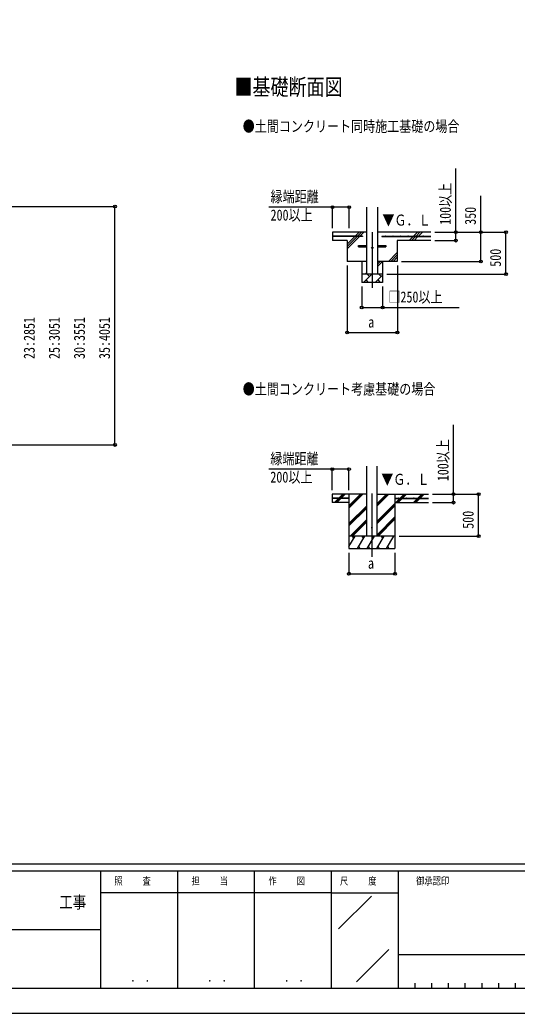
# Model space of a CAD drawing. Units: millimetres, scale not verified. Extents: x -16820 to 16820, y -11880 to 11880.
# Drawn here: x 4216 to 10164, y -11880 to 0 of the extents above; entities that cross this region are included whole.
import ezdxf
from ezdxf.enums import TextEntityAlignment as Align

# ---------------------------------------------------------------- set-up
doc = ezdxf.new("R2010")
doc.units = ezdxf.units.MM
doc.header["$LTSCALE"] = 50
for name, color, linetype in [('0-2_USER1', 3, 'Continuous'), ('0-3_YKK_12', 2, 'Continuous'), ('0-4_YKK_13', 4, 'Continuous'), ('0-5_YKK_A1', 4, 'Continuous'), ('0-6_YKK_D', 6, 'Continuous'), ('0-7_YKK_ZWAK', 7, 'Continuous')]:
    doc.layers.add(name, color=color, linetype=linetype)
doc.styles.add('ＭＳ ゴシック', font='')
doc.styles.get('ＭＳ ゴシック').set_extended_font_data('MS Gothic')

msp = doc.modelspace()

# ---------------------------------------------------------------- linework, layer by layer
at = {"layer": '0-3_YKK_12'}
for p, q in [((8430.3, -2539.85), (8430.3, -3205.8)), ((8427.8, -5664.79), (8427.8, -6423.99))]:
    msp.add_line(p, q, dxfattribs=at)
at = {"layer": '0-4_YKK_13'}
for p, q in [((8265.3, -2696.85), (8367.8, -2696.85)), ((8265.3, -2712.85), (8265.3, -2696.85)), ((8265.3, -2712.85), (8367.8, -2712.85)), ((8492.8, -2696.85), (8595.3, -2696.85)), ((8492.8, -2712.85), (8595.3, -2712.85)), ((8595.3, -2696.85), (8595.3, -2712.85))]:
    msp.add_line(p, q, dxfattribs=at)
for centre, radius in [((8430.3, -2724.85), 8), ((8427.8, -6074), 5)]:
    msp.add_circle(centre, radius, dxfattribs=at)
at = {"layer": '0-5_YKK_A1'}
for p, q in [((8367.8, -3039.85), (8367.8, -2239.85)), ((8492.8, -2239.85), (8492.8, -3039.85)), ((8367.8, -2539.85), (7955.3, -2539.85)), ((7955.3, -2539.85), (7955.3, -2639.85)), ((8315.3, -2587.35), (7955.3, -2587.35)), ((8315.3, -2592.35), (7955.3, -2592.35)), ((8130.3, -2739.85), (8277.8, -2592.35)), ((8130.3, -2683.28), (8221.23, -2592.35)), ((8130.3, -2711.57), (8249.52, -2592.35)), ((8226.23, -2587.35), (8273.73, -2539.85)), ((8254.52, -2587.35), (8302.02, -2539.85)), ((8282.8, -2587.35), (8330.3, -2539.85)), ((8315.3, -2587.35), (8315.3, -2592.35)), ((9130.3, -2539.85), (8492.8, -2539.85)), ((8545.3, -2587.35), (9130.3, -2587.35)), ((8545.3, -2587.35), (8545.3, -2592.35)), ((8545.3, -2592.35), (9130.3, -2592.35)), ((8873.73, -2639.85), (8921.23, -2592.35)), ((8902.02, -2639.85), (8949.52, -2592.35)), ((8926.23, -2587.35), (8973.73, -2539.85)), ((8930.3, -2639.85), (8977.8, -2592.35)), ((8954.52, -2587.35), (9002.02, -2539.85)), ((8982.8, -2587.35), (9030.3, -2539.85)), ((8130.3, -2639.85), (7955.3, -2639.85)), ((8130.3, -2639.85), (8130.3, -2889.85)), ((9130.3, -2639.85), (8730.3, -2639.85)), ((8730.3, -2639.85), (8730.3, -2889.85)), ((8623.73, -2889.85), (8730.3, -2783.28)), ((8652.02, -2889.85), (8730.3, -2811.57)), ((8680.3, -2889.85), (8730.3, -2839.85)), ((8367.8, -2889.85), (8130.3, -2889.85)), ((8305.3, -2889.85), (8305.3, -3139.85)), ((8492.8, -2951.52), (8554.47, -2889.85)), ((8492.8, -2923.24), (8526.18, -2889.85)), ((8730.3, -2889.85), (8492.8, -2889.85)), ((8555.3, -2889.85), (8555.3, -3139.85)), ((8555.3, -3039.85), (8305.3, -3039.85)), ((8326.04, -3139.85), (8426.04, -3039.85)), ((8347.9, -3039.85), (8367.8, -3019.95)), ((8397.48, -3068.41), (8368.93, -3039.85)), ((8467.46, -3139.85), (8555.3, -3052.01)), ((8538.9, -3068.41), (8510.35, -3039.85)), ((8555.3, -3139.85), (8305.3, -3139.85)), ((8354.59, -3111.3), (8383.14, -3139.85)), ((8496.01, -3111.3), (8524.56, -3139.85)), ((8365.3, -6174), (8365.3, -5338.64)), ((8490.3, -6174), (8490.3, -5338.64)), ((8031.76, -5721.5), (8079.26, -5674)), ((8045.91, -5721.5), (8093.41, -5674)), ((8060.05, -5721.5), (8107.55, -5674)), ((8152.8, -5674), (8152.8, -6323.99)), ((8152.8, -5840.88), (8319.68, -5674)), ((8152.8, -5826.73), (8305.54, -5674)), ((8152.8, -5812.59), (8291.4, -5674)), ((8490.3, -5811.74), (8628.05, -5674)), ((8490.3, -5797.6), (8613.91, -5674)), ((8490.3, -5783.46), (8599.76, -5674)), ((8490.3, -5674), (9102.8, -5674)), ((8702.8, -5674), (8702.8, -6323.99)), ((8764.4, -5721.5), (8811.9, -5674)), ((8778.54, -5721.5), (8826.04, -5674)), ((8792.68, -5721.5), (8840.18, -5674)), ((8976.53, -5721.5), (9024.03, -5674)), ((8990.67, -5721.5), (9038.17, -5674)), ((9004.81, -5721.5), (9052.31, -5674)), ((8152.8, -5721.5), (7952.8, -5721.5)), ((8152.8, -5726.5), (7952.8, -5726.5)), ((8152.8, -5774), (7952.8, -5774)), ((7980.67, -5772.59), (8026.76, -5726.5)), ((7993.41, -5774), (8040.91, -5726.5)), ((8007.55, -5774), (8055.05, -5726.5)), ((8152.8, -5721.5), (8152.8, -5726.5)), ((8152.8, -6024.72), (8365.3, -5812.22)), ((8490.3, -5995.59), (8702.8, -5783.09)), ((8490.3, -6009.73), (8702.8, -5797.23)), ((8490.3, -6023.87), (8702.8, -5811.38)), ((8702.8, -5721.5), (9102.8, -5721.5)), ((8702.8, -5721.5), (8702.8, -5726.5)), ((8702.8, -5726.5), (9102.8, -5726.5)), ((8702.8, -5774), (9102.8, -5774)), ((8711.9, -5774), (8759.4, -5726.5)), ((8726.04, -5774), (8773.54, -5726.5)), ((8740.18, -5774), (8787.68, -5726.5)), ((8924.03, -5774), (8971.53, -5726.5)), ((8938.17, -5774), (8985.67, -5726.5)), ((8952.31, -5774), (8999.81, -5726.5)), ((8152.8, -6038.86), (8365.3, -5826.37)), ((8152.8, -6053.01), (8365.3, -5840.51)), ((8165.66, -6174), (8365.3, -5974.36)), ((8179.8, -6174), (8365.3, -5988.5)), ((8193.94, -6174), (8365.3, -6002.64)), ((8490.3, -6157.72), (8702.8, -5945.22)), ((8490.3, -6171.86), (8702.8, -5959.36)), ((8502.31, -6174), (8702.8, -5973.51)), ((8152.8, -6299.45), (8225.23, -6173.99)), ((8702.8, -6174), (8152.8, -6174)), ((8210.23, -6199.98), (8195.23, -6174)), ((8254.1, -6323.99), (8340.7, -6173.99)), ((8325.7, -6199.98), (8310.7, -6173.99)), ((8369.57, -6323.99), (8456.17, -6173.99)), ((8441.17, -6199.98), (8426.17, -6174)), ((8485.04, -6323.99), (8571.64, -6174)), ((8556.64, -6199.98), (8541.64, -6173.99)), ((8600.51, -6323.99), (8687.11, -6174)), ((8657.11, -6174), (8657.11, -6173.99)), ((8152.8, -6323.99), (8702.8, -6323.99)), ((8269.09, -6298.02), (8284.09, -6323.99)), ((8384.56, -6298.02), (8399.56, -6323.99)), ((8500.04, -6298.01), (8515.04, -6323.99)), ((8615.5, -6298.02), (8630.5, -6323.99))]:
    msp.add_line(p, q, dxfattribs=at)
msp.add_lwpolyline([(8365.3, -5674), (7952.8, -5674), (7952.8, -5774)], dxfattribs=at)
for centre in [(8000.3, -2584.85), (8090.3, -2584.85), (8180.3, -2584.85), (8270.3, -2584.85), (8590.3, -2584.85), (8680.3, -2584.85), (8770.3, -2584.85), (8860.3, -2584.85), (8950.3, -2584.85), (9040.3, -2584.85), (8017.8, -5719), (8107.8, -5719), (8747.8, -5719), (8837.8, -5719), (8927.8, -5719), (9017.8, -5719)]:
    msp.add_circle(centre, 2.5, dxfattribs=at)
at = {"layer": '0-6_YKK_D'}
for p, q in [((2466.96, -2232.73), (5354.11, -2232.73)), ((5353.11, -5083.85), (5353.11, -2232.73)), ((7955.3, -2489.85), (7955.3, -2238.85)), ((8155.3, -2489.85), (8155.3, -2238.85)), ((9180.3, -2539.85), (9431.3, -2539.85)), ((9180.3, -2539.85), (10031.3, -2539.85)), ((9180.3, -2539.85), (9731.3, -2539.85)), ((10030.3, -3039.85), (10030.3, -2539.85)), ((9180.3, -2639.85), (9431.3, -2639.85)), ((8130.3, -2939.85), (8130.3, -3740.85)), ((8731.3, -2939.85), (8731.3, -3740.85)), ((8780.3, -2889.85), (9731.3, -2889.85)), ((8605.3, -3039.85), (10031.3, -3039.85)), ((8305.3, -3189.85), (8305.3, -3440.85)), ((8555.3, -3189.85), (8555.3, -3440.85)), ((8130.3, -3739.85), (8731.3, -3739.85)), ((2466.96, -5083.85), (5354.11, -5083.85)), ((7952.8, -5624), (7952.8, -5373)), ((8152.8, -5624), (8152.8, -5373)), ((9152.8, -5674), (9703.8, -5674)), ((9152.8, -5674), (9403.8, -5674)), ((9702.8, -6174), (9702.8, -5674)), ((9152.8, -5774), (9403.8, -5774)), ((8752.8, -6174), (9703.8, -6174)), ((8152.8, -6373.99), (8152.8, -6624.99)), ((8702.8, -6373.99), (8702.8, -6624.99)), ((8152.8, -6623.99), (8702.8, -6623.99))]:
    msp.add_line(p, q, dxfattribs=at)
for points in [[(9430.3, -2639.85), (9430.3, -2539.85), (9430.3, -1779.05)], [(9730.3, -2889.85), (9730.3, -2539.85), (9730.3, -2105.45)], [(8155.3, -2239.85), (7955.3, -2239.85), (7194.5, -2239.85)], [(8305.3, -3439.85), (8555.3, -3439.85), (9469.7, -3439.85)], [(9402.8, -5774), (9402.8, -5674), (9402.8, -4845.2)], [(8152.8, -5374), (7952.8, -5374), (7192, -5374)]]:
    msp.add_lwpolyline(points, dxfattribs=at)
for centre in [(5353.11, -2232.73), (7955.3, -2239.85), (8155.3, -2239.85), (9430.3, -2539.85), (9730.3, -2539.85), (10030.3, -2539.85), (9430.3, -2639.85), (9730.3, -2889.85), (10030.3, -3039.85), (8305.3, -3439.85), (8555.3, -3439.85), (8130.3, -3739.85), (8731.3, -3739.85), (5353.11, -5083.85), (7952.8, -5374), (8152.8, -5374), (9402.8, -5674), (9702.8, -5674), (9402.8, -5774), (9702.8, -6174), (8152.8, -6623.99), (8702.8, -6623.99)]:
    msp.add_circle(centre, 17, dxfattribs=at)
at = {"layer": '0-7_YKK_ZWAK'}
for p, q in [((15580.08, -10100), (-15619.92, -10100)), ((5180.08, -10180), (-19.92, -10180)), ((6100.08, -10180), (6100.08, -11580)), ((7020.08, -10180), (7020.08, -11580)), ((7940.08, -10180), (7940.08, -11580)), ((8740.08, -10180), (7940.08, -10180)), ((12870.08, -10180), (8740.08, -10180)), ((8740.08, -10180), (8740.08, -11580)), ((7940.08, -10440), (5180.08, -10440)), ((7940.08, -10440), (8740.08, -10440)), ((8028.42, -10873.16), (8420.15, -10481.43)), ((-19.92, -10880), (5180.08, -10880)), ((8242.69, -11503.95), (8627.57, -11119.07)), ((8740.08, -11180), (12870.08, -11180)), ((8940.08, -11520), (8940.08, -11580)), ((9140.08, -11520), (9140.08, -11580)), ((9340.08, -11520), (9340.08, -11580)), ((9540.08, -11520), (9540.08, -11580)), ((9740.08, -11520), (9740.08, -11580)), ((9940.08, -11520), (9940.08, -11580)), ((10140.08, -11520), (10140.08, -11580)), ((-19.92, -11580), (5180.08, -11580)), ((5180.08, -11580), (7940.08, -11580)), ((7940.08, -11580), (8740.08, -11580)), ((8740.08, -11580), (12870.08, -11580))]:
    msp.add_line(p, q, dxfattribs=at)
msp.add_lwpolyline([(-16820, -11880), (16820, -11880), (16820, 11880), (-16820, 11880)], close=True, dxfattribs=at)
msp.add_lwpolyline([(7940.08, -10180), (5180.08, -10180), (5180.08, -11580)], dxfattribs=at)

# ---------------------------------------------------------------- texts
at = {"layer": '0-2_USER1', "style": 'ＭＳ ゴシック', "width": 0.8}
for s, height, p in [('■基礎断面図', 197.9, (6781.77, -960.61)), ('●土間コンクリート同時施工基礎の場合', 132, (6881.32, -1378.61)), ('●土間コンクリート考慮基礎の場合', 132, (6881.32, -4521.36))]:
    msp.add_text(s, height=height, dxfattribs=at).set_placement(p, align=Align.BOTTOM_LEFT)
at = {"layer": '0-5_YKK_A1', "style": 'ＭＳ ゴシック', "width": 0.8}
for p in [(8552.37, -2500.81), (8538.84, -5601.47)]:
    msp.add_text('▼Ｇ．Ｌ', height=132, dxfattribs=at).set_placement(p, align=Align.BOTTOM_LEFT)
at = {"layer": '0-6_YKK_D', "style": 'ＭＳ ゴシック', "width": 0.8}
for s, p in [('100以上', (9410.3, -2451.85)), ('350', (9710.3, -2451.85)), ('500', (10010.3, -2953.05)), ('23:2851', (4433.11, -4056.69)), ('25:3051', (4733.11, -4056.69)), ('30:3551', (5033.11, -4056.69)), ('35:4051', (5333.11, -4056.69)), ('100以上', (9382.8, -5518)), ('500', (9682.8, -6087.2))]:
    msp.add_text(s, height=132, rotation=90, dxfattribs=at).set_placement(p, align=Align.BOTTOM_LEFT)
for s, p in [('縁端距離', (7214.5, -2219.85)), ('200以上', (7214.5, -2439.85)), ('□250以上', (8624.1, -3419.85)), ('a', (8382.8, -3719.85)), ('縁端距離', (7212, -5354)), ('200以上', (7212, -5574)), ('a', (8379.8, -6603.99))]:
    msp.add_text(s, height=132, dxfattribs=at).set_placement(p, align=Align.BOTTOM_LEFT)
at = {"layer": '0-7_YKK_ZWAK', "style": 'ＭＳ ゴシック', "width": 0.8}
for s, height, p in [('照     査', 87.98, (5345.68, -10370)), ('担     当', 87.98, (6268.88, -10370)), ('作     図', 87.98, (7188.88, -10370)), ('尺     度', 87.98, (8045.68, -10370)), ('御承認印', 87.98, (8956.55, -10370)), ('工事', 146.6, (4689.33, -10669.86)), ('． ．', 103.7, (5540, -11537.41)), ('． ．', 103.7, (6460, -11537.41)), ('． ．', 103.7, (7380, -11537.41))]:
    msp.add_text(s, height=height, dxfattribs=at).set_placement(p, align=Align.BOTTOM_LEFT)

doc.saveas('drawing.dxf')
